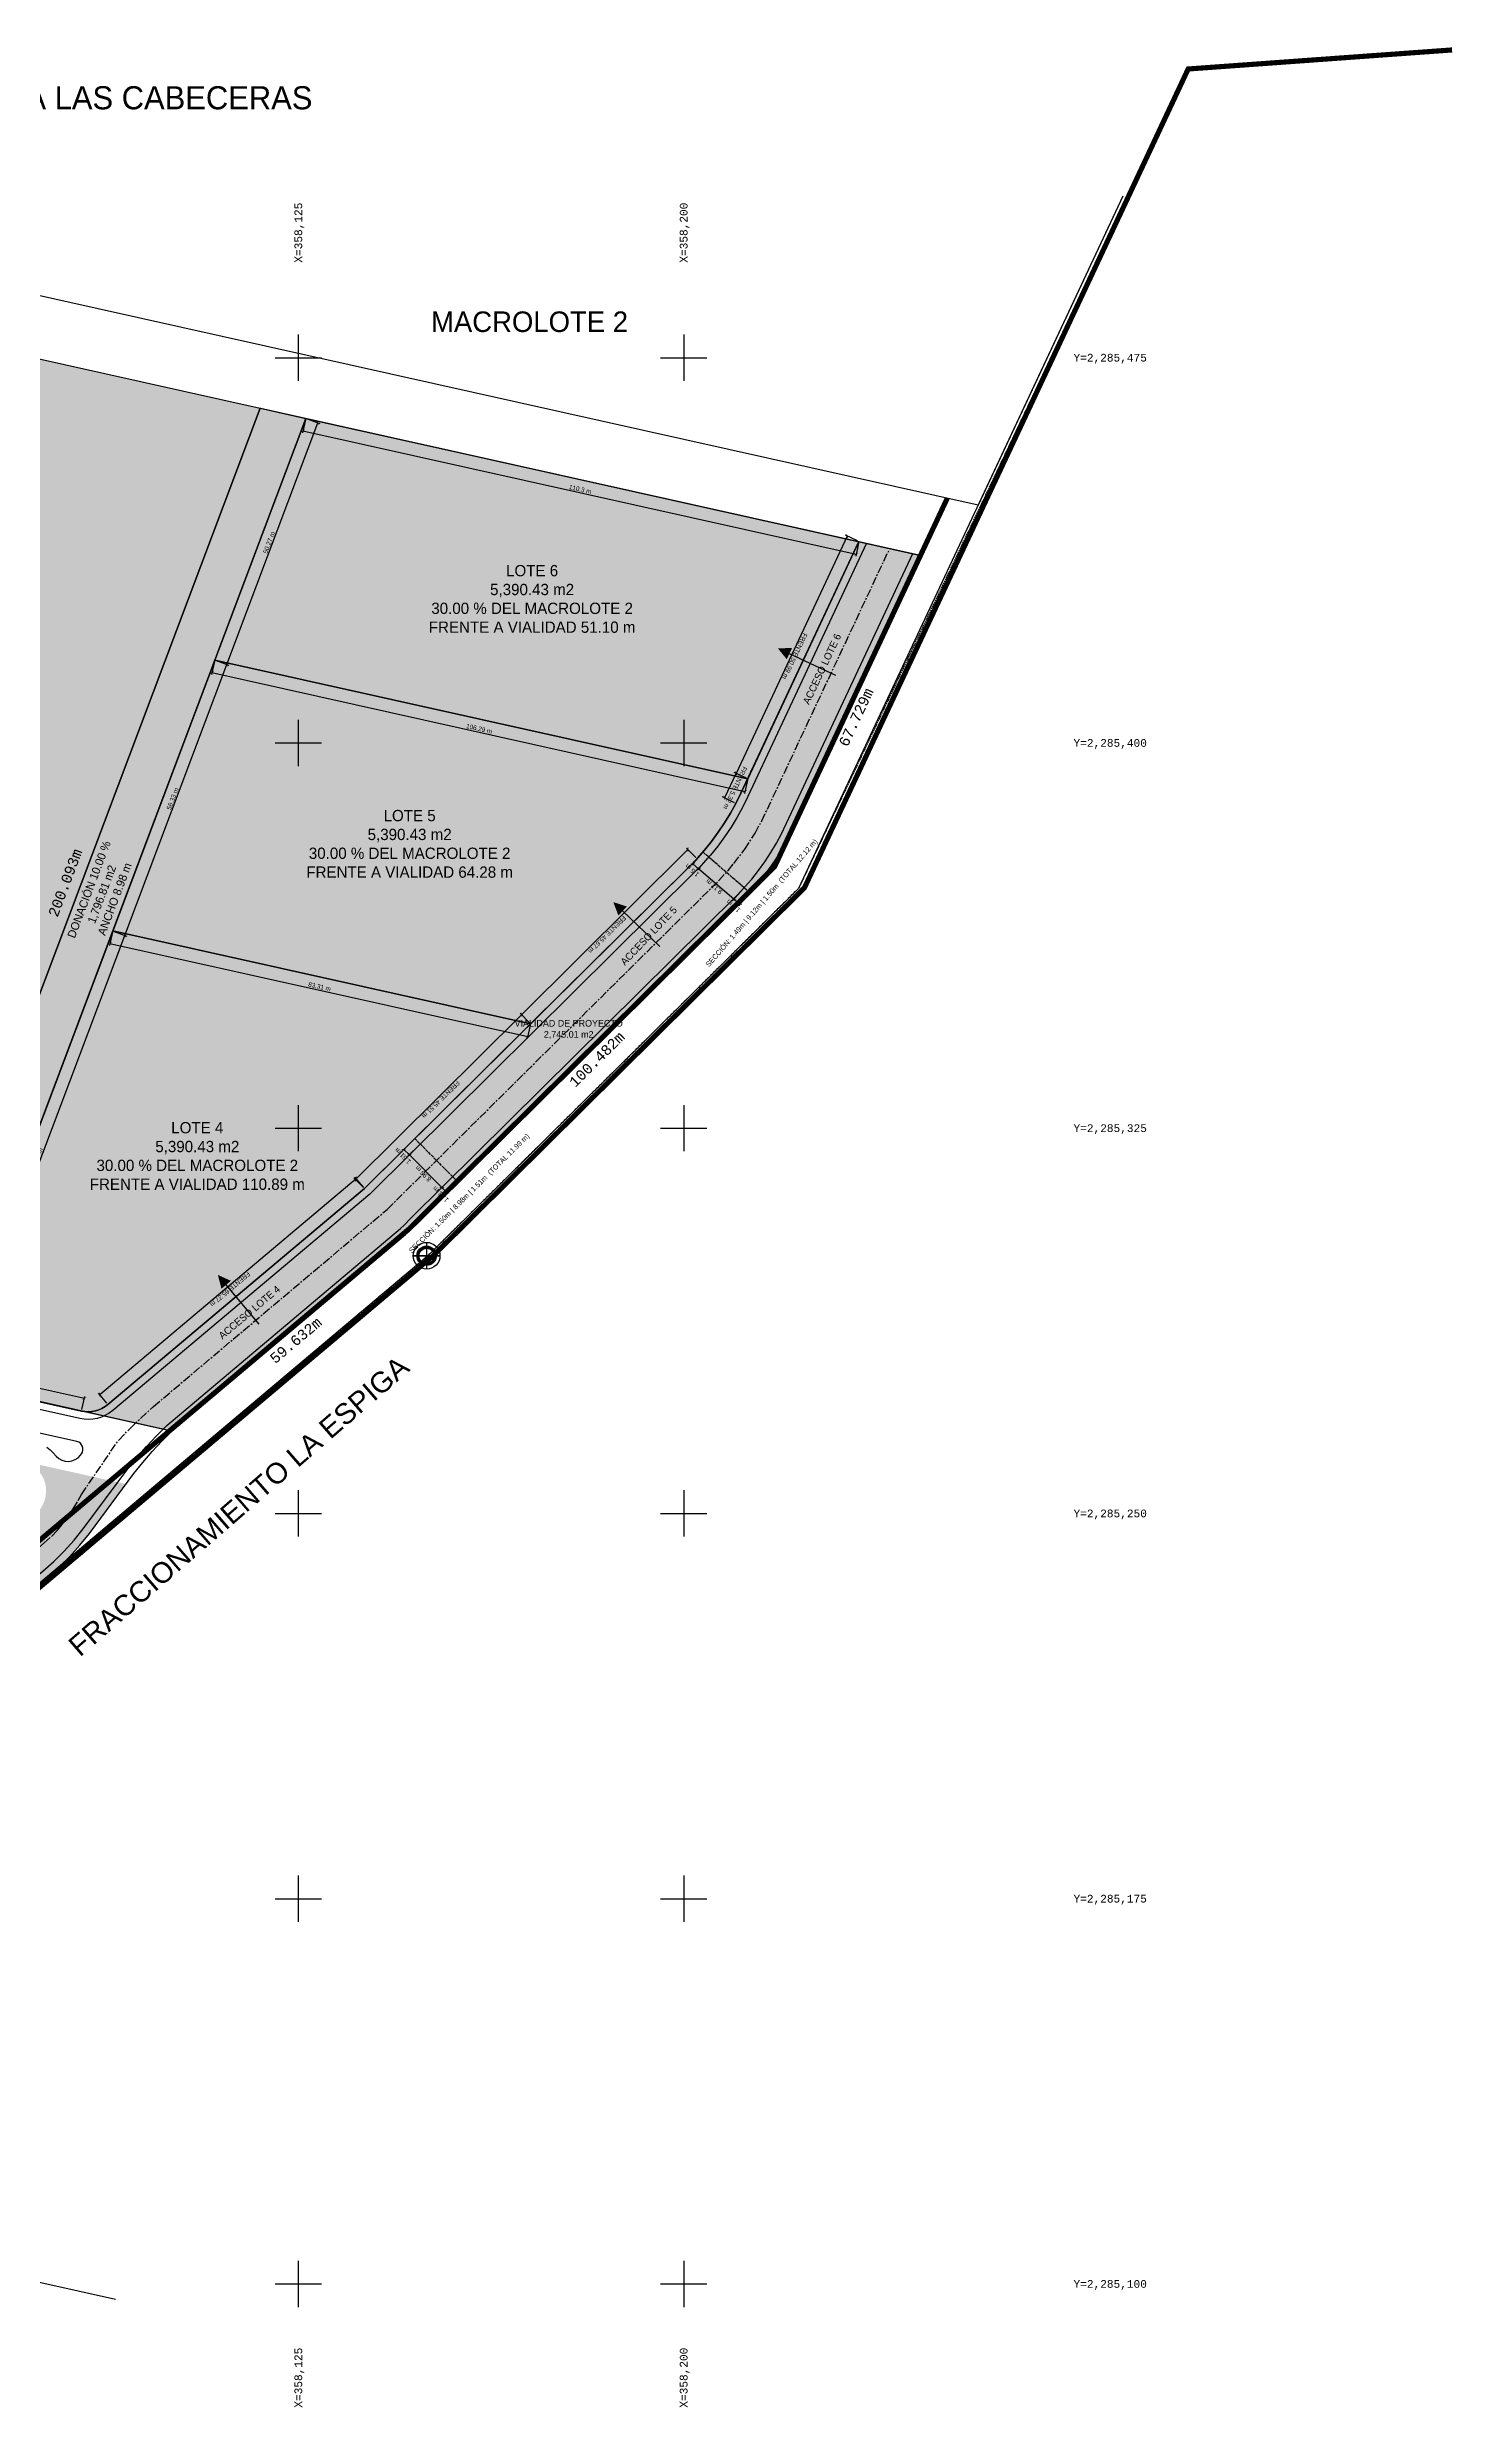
# Model space of a CAD drawing. Header units: metres. Extents: x 357773 to 358350, y 2285074 to 2285535.
# Drawn here: x 358076.2 to 358350, y 2285074.2 to 2285535.4 of the extents above; entities that cross this region are included whole.
import ezdxf
from ezdxf.enums import TextEntityAlignment as Align

# ---------------------------------------------------------------- set-up
doc = ezdxf.new("R2010")
doc.units = ezdxf.units.M
doc.header["$LTSCALE"] = 0.5
for name, pattern in [('CENTER', [5.08, 3.175, -0.635, 0.635, -0.635]), ('CENTRO1', [0.44, 0.2, -0.08, 0.08, -0.08]), ('DASHED', [1.524, 1.27, -0.254]), ('DASHED2', [0.762, 0.635, -0.127])]:
    doc.linetypes.add(name, pattern=pattern)
for name, color, linetype in [('_Ejido Menchaca', 4, 'Continuous'), ('_Traza', 7, 'Continuous'), ('_Traza Urbana', 5, 'Continuous'), ('COTAS', 6, 'Continuous'), ('CVL_RET_TX', 2, 'Continuous'), ('CVL_RETUTM', 8, 'Continuous'), ('DONACION', 3, 'Continuous'), ('Formato Catastro', 7, 'Continuous'), ('LOTES', 2, 'Continuous'), ('MOJONERA', 1, 'Continuous'), ('Polígono', 7, 'Continuous'), ('TEXTOS', 7, 'Continuous'), ('VIAL_ASFALTO', 8, 'Continuous'), ('ZONA PARCELADA', 7, 'Continuous')]:
    doc.layers.add(name, color=color, linetype=linetype)
doc.layers.add('Distancias', color=7, linetype='Continuous', plot=False)
doc.styles.add('ARIAL', font='arial.ttf')
doc.styles.add('MONOTXT4', font='monotxt4.shx')
doc.styles.add('OpenSansCondensed-Light', font='OpenSansCondensed-Light.ttf')
doc.dimstyles.new('COTAS_M', dxfattribs={"dimtxt": 0.9, "dimasz": 0.6, "dimexe": 0.4, "dimexo": 0.3, "dimgap": 0.2, "dimtad": 1, "dimzin": 12, "dimdsep": 46, "dimtxsty": 'OpenSansCondensed-Light', "dimblk": 'ARCHTICK', "dimcen": 2.5, "dimclrd": 256, "dimclre": 256, "dimclrt": 256, "dimazin": 3, "dimtfac": 0.5, "dimtmove": 2, "dimatfit": 3})

# ---------------------------------------------------------------- blocks, each defined once
blk = doc.blocks.new('5')
at = {"layer": 'MOJONERA', "ltscale": 0.05}
h = blk.add_hatch(color=256, dxfattribs=at)
edge = h.paths.add_edge_path()
edge.add_ellipse((137.546, 95.6), major_axis=(0.132, 0.132), ratio=1, start_angle=0, end_angle=360)
edge = h.paths.add_edge_path(flags=16)
edge.add_ellipse((137.546, 95.6), major_axis=(0.102, 0.102), ratio=1, start_angle=0, end_angle=360)
at = {"layer": 'MOJONERA', "const_width": 0.0289}
for points in [[(137.546, 95.343), (137.546, 95.857)], [(137.289, 95.6), (137.804, 95.6)]]:
    blk.add_lwpolyline(points, dxfattribs=at)
at = {"layer": 'MOJONERA', "ltscale": 0.05}
for major_axis, start_param, end_param in [((0.182, 0.182), 5.401458427801168, 11.68464373498075), ((0.132, 0.132), 5.401458427801197, 11.68464373498078), ((0.102, 0.102), 5.401458427801134, 11.68464373498072)]:
    blk.add_ellipse((137.546, 95.6), major_axis=major_axis, ratio=1, start_param=start_param, end_param=end_param, dxfattribs=at)
blk = doc.blocks.new('_ARCHTICK')
at = {"color": 0, "linetype": 'BYBLOCK', "const_width": 0.15}
blk.add_lwpolyline([(-0.5, -0.5), (0.5, 0.5)], dxfattribs=at)
blk = doc.blocks.new('*D12')
for p, q in [((358136.26, 2285315.17), (358086.34, 2285273.12)), ((358137.68, 2285313.49), (358136, 2285315.48)), ((358087.76, 2285271.44), (358086.08, 2285273.43))]:
    blk.add_line(p, q)
at = {"layer": 'Defpoints'}
for p in [(358136.26, 2285315.17), (358137.87, 2285313.26), (358087.95, 2285271.21)]:
    blk.add_point(p, dxfattribs=at)
at = {"layer": 'COTAS', "xscale": 0.6, "yscale": 0.6}
for p, rotation in [((358136.26, 2285315.17), 40.1090357097693), ((358086.34, 2285273.12), -139.8909642902307)]:
    blk.add_blockref('_ARCHTICK', p, dxfattribs=dict(at, rotation=rotation))
at = {"layer": 'COTAS', "insert": (358111.72, 2285293.65), "char_height": 0.9, "attachment_point": 5, "rotation": 220.109, "style": 'OpenSansCondensed-Light'}
blk.add_mtext('FRENTE 65.27 m', dxfattribs=at)
blk = doc.blocks.new('*D13')
for p, q in [((358056, 2285276.22), (358056.56, 2285278.76)), ((358083.36, 2285272.38), (358056.48, 2285278.37)), ((358082.89, 2285270.23), (358083.45, 2285272.77))]:
    blk.add_line(p, q)
at = {"layer": 'Defpoints'}
for p in [(358055.93, 2285275.93), (358082.82, 2285269.94), (358083.36, 2285272.38)]:
    blk.add_point(p, dxfattribs=at)
at = {"layer": 'COTAS', "xscale": 0.6, "yscale": 0.6}
for p, rotation in [((358056.48, 2285278.37), 167.44403628633896), ((358083.36, 2285272.38), 347.4440362863389)]:
    blk.add_blockref('_ARCHTICK', p, dxfattribs=dict(at, rotation=rotation))
at = {"layer": 'COTAS', "insert": (358069.78, 2285274.74), "char_height": 0.9, "attachment_point": 5, "rotation": 167.444, "style": 'OpenSansCondensed-Light'}
blk.add_mtext('27.55 m', dxfattribs=at)
blk = doc.blocks.new('*D14')
for p, q in [((358058.27, 2285275.05), (358091.22, 2285362.54)), ((358089.16, 2285363.32), (358091.6, 2285362.4)), ((358056.21, 2285275.82), (358058.65, 2285274.91))]:
    blk.add_line(p, q)
at = {"layer": 'Defpoints'}
for p in [(358088.88, 2285363.42), (358055.93, 2285275.93), (358058.27, 2285275.05)]:
    blk.add_point(p, dxfattribs=at)
at = {"layer": 'COTAS', "xscale": 0.6, "yscale": 0.6}
for p, rotation in [((358091.22, 2285362.54), 69.36419303695351), ((358058.27, 2285275.05), 249.3641930369535)]:
    blk.add_blockref('_ARCHTICK', p, dxfattribs=dict(at, rotation=rotation))
at = {"layer": 'COTAS', "insert": (358074.14, 2285319.02), "char_height": 0.9, "attachment_point": 5, "rotation": 69.3642, "style": 'OpenSansCondensed-Light'}
blk.add_mtext('93.49 m', dxfattribs=at)
blk = doc.blocks.new('*D15')
for p, q in [((358088.82, 2285363.13), (358088.25, 2285360.59)), ((358088.34, 2285360.98), (358169.65, 2285342.86)), ((358170.13, 2285345), (358169.56, 2285342.47))]:
    blk.add_line(p, q)
at = {"layer": 'Defpoints'}
for p in [(358088.34, 2285360.98), (358088.88, 2285363.42), (358170.19, 2285345.3)]:
    blk.add_point(p, dxfattribs=at)
at = {"layer": 'COTAS', "xscale": 0.6, "yscale": 0.6}
for p, rotation in [((358088.34, 2285360.98), 167.43422828463287), ((358169.65, 2285342.86), -12.565771715367145)]:
    blk.add_blockref('_ARCHTICK', p, dxfattribs=dict(at, rotation=rotation))
at = {"layer": 'COTAS', "insert": (358129.14, 2285352.55), "char_height": 0.9, "attachment_point": 5, "rotation": 347.4342, "style": 'OpenSansCondensed-Light'}
blk.add_mtext('83.31 m', dxfattribs=at)
blk = doc.blocks.new('*D16')
for p, q in [((358168.43, 2285347.07), (358136.11, 2285315.04)), ((358169.98, 2285345.51), (358168.15, 2285347.36)), ((358137.66, 2285313.47), (358135.83, 2285315.32))]:
    blk.add_line(p, q)
at = {"layer": 'Defpoints'}
for p in [(358168.43, 2285347.07), (358170.19, 2285345.3), (358137.87, 2285313.26)]:
    blk.add_point(p, dxfattribs=at)
at = {"layer": 'COTAS', "xscale": 0.6, "yscale": 0.6}
for p, rotation in [((358168.43, 2285347.07), 44.74503000068833), ((358136.11, 2285315.04), -135.25496999931167)]:
    blk.add_blockref('_ARCHTICK', p, dxfattribs=dict(at, rotation=rotation))
at = {"layer": 'COTAS', "insert": (358152.73, 2285330.59), "char_height": 0.9, "attachment_point": 5, "rotation": 224.745, "style": 'OpenSansCondensed-Light'}
blk.add_mtext('FRENTE 45.51 m', dxfattribs=at)
blk = doc.blocks.new('*D17')
for p, q in [((358200.84, 2285379.25), (358168.43, 2285347.07)), ((358202.39, 2285377.69), (358200.56, 2285379.54)), ((358169.98, 2285345.51), (358168.15, 2285347.36))]:
    blk.add_line(p, q)
at = {"layer": 'Defpoints'}
for p in [(358200.84, 2285379.25), (358202.6, 2285377.48), (358170.19, 2285345.3)]:
    blk.add_point(p, dxfattribs=at)
at = {"layer": 'COTAS', "xscale": 0.6, "yscale": 0.6}
for p, rotation in [((358200.84, 2285379.25), 44.80166059942525), ((358168.43, 2285347.07), -135.19833940057475)]:
    blk.add_blockref('_ARCHTICK', p, dxfattribs=dict(at, rotation=rotation))
at = {"layer": 'COTAS', "insert": (358185.09, 2285362.7), "char_height": 0.9, "attachment_point": 5, "rotation": 224.8017, "style": 'OpenSansCondensed-Light'}
blk.add_mtext('FRENTE 45.67 m', dxfattribs=at)
blk = doc.blocks.new('*D18')
for p, q in [((358109.01, 2285416.03), (358111.45, 2285415.12)), ((358091.22, 2285362.54), (358111.07, 2285415.26)), ((358089.16, 2285363.32), (358091.6, 2285362.4))]:
    blk.add_line(p, q)
at = {"layer": 'Defpoints'}
for p in [(358108.73, 2285416.14), (358088.88, 2285363.42), (358091.22, 2285362.54)]:
    blk.add_point(p, dxfattribs=at)
at = {"layer": 'COTAS', "xscale": 0.6, "yscale": 0.6}
for p, rotation in [((358111.07, 2285415.26), 69.36419303705479), ((358091.22, 2285362.54), 249.3641930370548)]:
    blk.add_blockref('_ARCHTICK', p, dxfattribs=dict(at, rotation=rotation))
at = {"layer": 'COTAS', "insert": (358100.54, 2285389.13), "char_height": 0.9, "attachment_point": 5, "rotation": 69.3642, "style": 'OpenSansCondensed-Light'}
blk.add_mtext('56.33 m', dxfattribs=at)
blk = doc.blocks.new('*D19')
for p, q in [((358108.67, 2285415.85), (358108.1, 2285413.31)), ((358108.19, 2285413.7), (358211.93, 2285390.57)), ((358212.41, 2285392.72), (358211.84, 2285390.18))]:
    blk.add_line(p, q)
at = {"layer": 'Defpoints'}
for p in [(358108.73, 2285416.14), (358108.19, 2285413.7), (358212.47, 2285393.01)]:
    blk.add_point(p, dxfattribs=at)
at = {"layer": 'COTAS', "xscale": 0.6, "yscale": 0.6}
for p, rotation in [((358108.19, 2285413.7), 167.4342282845816), ((358211.93, 2285390.57), -12.565771715418412)]:
    blk.add_blockref('_ARCHTICK', p, dxfattribs=dict(at, rotation=rotation))
at = {"layer": 'COTAS', "insert": (358160.2, 2285402.77), "char_height": 0.9, "attachment_point": 5, "rotation": 347.4342, "style": 'OpenSansCondensed-Light'}
blk.add_mtext('106.29 m', dxfattribs=at)
blk = doc.blocks.new('*D20')
for p, q in [((358210.22, 2285394.1), (358207.92, 2285389.3)), ((358212.2, 2285393.14), (358209.86, 2285394.27)), ((358209.9, 2285388.35), (358207.56, 2285389.48))]:
    blk.add_line(p, q)
at = {"layer": 'Defpoints'}
for p in [(358210.22, 2285394.1), (358212.47, 2285393.01), (358210.17, 2285388.22)]:
    blk.add_point(p, dxfattribs=at)
at = {"layer": 'COTAS', "xscale": 0.6, "yscale": 0.6}
for p, rotation in [((358210.22, 2285394.1), 64.3384227201482), ((358207.92, 2285389.3), -115.6615772798518)]:
    blk.add_blockref('_ARCHTICK', p, dxfattribs=dict(at, rotation=rotation))
at = {"layer": 'COTAS', "insert": (358210.01, 2285391.25), "char_height": 0.9, "attachment_point": 5, "rotation": 244.3384, "style": 'OpenSansCondensed-Light'}
blk.add_mtext('FRENTE 5.32 m', dxfattribs=at)
blk = doc.blocks.new('*D21')
for p, q in [((358126.39, 2285462.89), (358125.82, 2285460.36)), ((358125.91, 2285460.75), (358233.57, 2285436.75)), ((358234.04, 2285438.9), (358233.48, 2285436.36))]:
    blk.add_line(p, q)
at = {"layer": 'Defpoints'}
for p in [(358126.45, 2285463.19), (358125.91, 2285460.75), (358234.11, 2285439.19)]:
    blk.add_point(p, dxfattribs=at)
at = {"layer": 'COTAS', "xscale": 0.6, "yscale": 0.6}
for p, rotation in [((358125.91, 2285460.75), 167.43422828441047), ((358233.57, 2285436.75), -12.565771715589523)]:
    blk.add_blockref('_ARCHTICK', p, dxfattribs=dict(at, rotation=rotation))
at = {"layer": 'COTAS', "insert": (358179.88, 2285449.38), "char_height": 0.9, "attachment_point": 5, "rotation": 347.4342, "style": 'OpenSansCondensed-Light'}
blk.add_mtext('110.3 m', dxfattribs=at)
blk = doc.blocks.new('*D22')
for p, q in [((358231.85, 2285440.25), (358210.21, 2285394.08)), ((358233.84, 2285439.32), (358231.48, 2285440.42)), ((358212.2, 2285393.14), (358209.85, 2285394.25))]:
    blk.add_line(p, q)
at = {"layer": 'Defpoints'}
for p in [(358231.85, 2285440.25), (358234.11, 2285439.19), (358212.47, 2285393.01)]:
    blk.add_point(p, dxfattribs=at)
at = {"layer": 'COTAS', "xscale": 0.6, "yscale": 0.6}
for p, rotation in [((358231.85, 2285440.25), 64.89355395412163), ((358210.21, 2285394.08), -115.10644604587837)]:
    blk.add_blockref('_ARCHTICK', p, dxfattribs=dict(at, rotation=rotation))
at = {"layer": 'COTAS', "insert": (358221.62, 2285416.89), "char_height": 0.9, "attachment_point": 5, "rotation": 244.8936, "style": 'OpenSansCondensed-Light'}
blk.add_mtext('FRENTE 50.99 m', dxfattribs=at)
blk = doc.blocks.new('*D23')
for p, q in [((358111.07, 2285415.26), (358128.79, 2285462.31)), ((358126.73, 2285463.08), (358129.17, 2285462.16)), ((358109.01, 2285416.03), (358111.45, 2285415.12))]:
    blk.add_line(p, q)
at = {"layer": 'Defpoints'}
for p in [(358126.45, 2285463.19), (358108.73, 2285416.14), (358111.07, 2285415.26)]:
    blk.add_point(p, dxfattribs=at)
at = {"layer": 'COTAS', "xscale": 0.6, "yscale": 0.6}
for p, rotation in [((358128.79, 2285462.31), 69.36419303703182), ((358111.07, 2285415.26), 249.36419303703184)]:
    blk.add_blockref('_ARCHTICK', p, dxfattribs=dict(at, rotation=rotation))
at = {"layer": 'COTAS', "insert": (358119.32, 2285439.01), "char_height": 0.9, "attachment_point": 5, "rotation": 69.3642, "style": 'OpenSansCondensed-Light'}
blk.add_mtext('50.27 m', dxfattribs=at)
blk = doc.blocks.new('*D30')
for p, q in [((358154.84, 2285315.32), (358152.64, 2285313.14)), ((358155.9, 2285314.26), (358153.7, 2285312.07)), ((358153.99, 2285312.36), (358152.93, 2285313.42))]:
    blk.add_line(p, q)
at = {"layer": 'Defpoints'}
for p in [(358155.06, 2285315.54), (358156.12, 2285314.47), (358153.99, 2285312.36)]:
    blk.add_point(p, dxfattribs=at)
at = {"layer": 'COTAS', "xscale": 0.6, "yscale": 0.6}
for p, rotation in [((358152.93, 2285313.42), 134.7450299981669), ((358153.99, 2285312.36), 314.7450299981669)]:
    blk.add_blockref('_ARCHTICK', p, dxfattribs=dict(at, rotation=rotation))
at = {"layer": 'COTAS', "insert": (358152.71, 2285312.15), "char_height": 0.9, "attachment_point": 5, "rotation": 134.745, "style": 'OpenSansCondensed-Light'}
blk.add_mtext('1.51 m', dxfattribs=at)
blk = doc.blocks.new('*D31')
for p, q in [((358148.53, 2285321.7), (358146.32, 2285319.52)), ((358152.93, 2285313.42), (358146.61, 2285319.8)), ((358154.84, 2285315.32), (358152.64, 2285313.14))]:
    blk.add_line(p, q)
at = {"layer": 'Defpoints'}
for p in [(358148.74, 2285321.91), (358155.06, 2285315.54), (358152.93, 2285313.42)]:
    blk.add_point(p, dxfattribs=at)
at = {"layer": 'COTAS', "xscale": 0.6, "yscale": 0.6}
for p, rotation in [((358146.61, 2285319.8), 134.74503000113876), ((358152.93, 2285313.42), 314.74503000113873)]:
    blk.add_blockref('_ARCHTICK', p, dxfattribs=dict(at, rotation=rotation))
at = {"layer": 'COTAS', "insert": (358149.31, 2285316.15), "char_height": 0.9, "attachment_point": 5, "rotation": 134.745, "style": 'OpenSansCondensed-Light'}
blk.add_mtext('8.98 m', dxfattribs=at)
blk = doc.blocks.new('*D32')
for p, q in [((358147.47, 2285322.77), (358145.26, 2285320.59)), ((358146.61, 2285319.8), (358145.55, 2285320.87)), ((358148.53, 2285321.7), (358146.32, 2285319.52))]:
    blk.add_line(p, q)
at = {"layer": 'Defpoints'}
for p in [(358146.61, 2285319.8), (358147.68, 2285322.98), (358148.74, 2285321.91)]:
    blk.add_point(p, dxfattribs=at)
at = {"layer": 'COTAS', "xscale": 0.6, "yscale": 0.6}
for p, rotation in [((358145.55, 2285320.87), 134.74502999422245), ((358146.61, 2285319.8), 314.7450299942225)]:
    blk.add_blockref('_ARCHTICK', p, dxfattribs=dict(at, rotation=rotation))
at = {"layer": 'COTAS', "insert": (358145.33, 2285319.6), "char_height": 0.9, "attachment_point": 5, "rotation": 134.745, "style": 'OpenSansCondensed-Light'}
blk.add_mtext('1.51 m', dxfattribs=at)
blk = doc.blocks.new('*D33')
for p, q in [((358211.56, 2285371.58), (358209.53, 2285369.24)), ((358210.93, 2285368.56), (358209.8, 2285369.54)), ((358212.69, 2285370.6), (358210.66, 2285368.26))]:
    blk.add_line(p, q)
at = {"layer": 'Defpoints'}
for p in [(358211.76, 2285371.81), (358212.89, 2285370.83), (358210.93, 2285368.56)]:
    blk.add_point(p, dxfattribs=at)
at = {"layer": 'COTAS', "xscale": 0.6, "yscale": 0.6}
for p, rotation in [((358209.8, 2285369.54), 139.1097886686263), ((358210.93, 2285368.56), 319.10978866862627)]:
    blk.add_blockref('_ARCHTICK', p, dxfattribs=dict(at, rotation=rotation))
at = {"layer": 'COTAS', "insert": (358209.67, 2285368.25), "char_height": 0.9, "attachment_point": 5, "rotation": 139.1098, "style": 'OpenSansCondensed-Light'}
blk.add_mtext('1.5 m', dxfattribs=at)
blk = doc.blocks.new('*D34')
for p, q in [((358204.67, 2285377.55), (358202.64, 2285375.21)), ((358209.8, 2285369.54), (358202.9, 2285375.51)), ((358211.56, 2285371.58), (358209.53, 2285369.24))]:
    blk.add_line(p, q)
at = {"layer": 'Defpoints'}
for p in [(358204.86, 2285377.78), (358209.8, 2285369.54), (358211.76, 2285371.81)]:
    blk.add_point(p, dxfattribs=at)
at = {"layer": 'COTAS', "xscale": 0.6, "yscale": 0.6}
for p, rotation in [((358202.9, 2285375.51), 139.10978867285613), ((358209.8, 2285369.54), 319.1097886728561)]:
    blk.add_blockref('_ARCHTICK', p, dxfattribs=dict(at, rotation=rotation))
at = {"layer": 'COTAS', "insert": (358205.92, 2285372.03), "char_height": 0.9, "attachment_point": 5, "rotation": 139.1098, "style": 'OpenSansCondensed-Light'}
blk.add_mtext('9.12 m', dxfattribs=at)
blk = doc.blocks.new('*D35')
for p, q in [((358203.53, 2285378.53), (358201.51, 2285376.19)), ((358202.9, 2285375.51), (358201.77, 2285376.49)), ((358204.67, 2285377.55), (358202.64, 2285375.21))]:
    blk.add_line(p, q)
at = {"layer": 'Defpoints'}
for p in [(358203.73, 2285378.76), (358202.9, 2285375.51), (358204.86, 2285377.78)]:
    blk.add_point(p, dxfattribs=at)
at = {"layer": 'COTAS', "xscale": 0.6, "yscale": 0.6}
for p, rotation in [((358201.77, 2285376.49), 139.10978867755304), ((358202.9, 2285375.51), 319.10978867755307)]:
    blk.add_blockref('_ARCHTICK', p, dxfattribs=dict(at, rotation=rotation))
at = {"layer": 'COTAS', "insert": (358201.65, 2285375.21), "char_height": 0.9, "attachment_point": 5, "rotation": 139.1098, "style": 'OpenSansCondensed-Light'}
blk.add_mtext('1.5 m', dxfattribs=at)

msp = doc.modelspace()

# ---------------------------------------------------------------- hatches: boundary and pattern name
h = msp.add_hatch(color=61)
h.dxf.hatch_style = 1
h.paths.add_polyline_path([(358019.021, 2285487.145), (357947.331, 2285300.145), (358047.082, 2285277.904), (358117.599, 2285465.16)])
h.paths.add_polyline_path([(357842.527, 2285310.852), (357772.598, 2285123.07), (357870.17, 2285100.389), (357941.727, 2285289.095)])
at = {"layer": 'DONACION', "transparency": 33554546}
msp.add_hatch(color=3, dxfattribs=at).paths.add_polyline_path([(358047.08, 2285277.9), (358117.6, 2285465.16), (358126.452, 2285463.187), (358055.933, 2285275.928)])
at = {"layer": 'LOTES', "transparency": 33554534}
for points in [[(358126.452, 2285463.187), (358234.11, 2285439.19), (358212.474, 2285393.015), (358108.734, 2285416.138)], [(358209.11, 2285386.3), (358207.97, 2285384.42), (358206.74, 2285382.6), (358205.44, 2285380.83), (358204.06, 2285379.13), (358202.6, 2285377.48), (358201.07, 2285375.9), (358170.194, 2285345.297), (358088.882, 2285363.422), (358108.734, 2285416.138), (358212.474, 2285393.015), (358211.15, 2285390.19), (358210.17, 2285388.22)], [(358137.87, 2285313.26), (358087.95, 2285271.21), (358087.39, 2285270.79), (358086.79, 2285270.45), (358086.16, 2285270.17), (358085.51, 2285269.97), (358084.84, 2285269.85), (358084.15, 2285269.8), (358083.46, 2285269.83), (358082.82, 2285269.94), (358055.933, 2285275.928), (358088.882, 2285363.422), (358170.194, 2285345.297)]]:
    msp.add_hatch(color=2, dxfattribs=at).paths.add_polyline_path(points)
at = {"layer": 'TEXTOS'}
for points in [[(358218.311, 2285418.436), (358220.066, 2285416.289), (358221.084, 2285418.462)], [(358186.307, 2285369.008), (358187.292, 2285366.416), (358188.945, 2285368.155)], [(358109.348, 2285296.426), (358110.04, 2285293.74), (358111.876, 2285295.287)]]:
    msp.add_hatch(color=1, dxfattribs=at).paths.add_polyline_path(points)
at = {"layer": 'VIAL_ASFALTO', "transparency": 33554508}
for points in [[(358082.82, 2285269.94), (358083.46, 2285269.83), (358084.15, 2285269.8), (358084.84, 2285269.85), (358085.51, 2285269.97), (358086.16, 2285270.17), (358086.79, 2285270.45), (358087.39, 2285270.79), (358087.95, 2285271.21), (358137.87, 2285313.26), (358201.07, 2285375.9), (358202.6, 2285377.48), (358204.06, 2285379.13), (358205.44, 2285380.83), (358206.74, 2285382.6), (358207.97, 2285384.42), (358209.11, 2285386.3), (358210.17, 2285388.22), (358211.15, 2285390.19), (358234.11, 2285439.19), (358246.11, 2285436.51), (358217.37, 2285375.19), (358146, 2285304.45), (358100.41, 2285266.01)], [(357912.1, 2285117.35), (357912.81, 2285117.23), (357913.49, 2285117.2), (357914.18, 2285117.25), (357914.84, 2285117.37), (357915.5, 2285117.57), (357916.12, 2285117.84), (357916.72, 2285118.19), (357917.27, 2285118.6), (358073.76, 2285249.77), (358074.37, 2285250.36), (358074.89, 2285251.02), (358075.3, 2285251.74), (358075.61, 2285252.5), (358075.81, 2285253.3), (358075.9, 2285254.12), (358075.88, 2285254.96), (358075.74, 2285255.79), (358075.48, 2285256.6), (358075.12, 2285257.35), (358074.66, 2285258.04), (358074.11, 2285258.66), (358073.48, 2285259.19), (358072.79, 2285259.64), (358072.03, 2285259.99), (358071.21, 2285260.23), (358009.47, 2285273.99), (358091.49, 2285255.71), (358084.35, 2285246.08), (358082.49, 2285243.81), (358080.52, 2285241.64), (358078.43, 2285239.58), (358076.24, 2285237.63), (358002.97, 2285176.02), (357929.38, 2285113.52)]]:
    msp.add_hatch(color=8, dxfattribs=at).paths.add_polyline_path(points)

# ---------------------------------------------------------------- linework, layer by layer
at = {"layer": '_Ejido Menchaca', "linetype": 'DASHED2'}
msp.add_lwpolyline([(358284.35, 2285502.089), (358222.355, 2285371.673), (358150.058, 2285300.017), (357883.202, 2285074.491)], dxfattribs=at)
at = {"layer": '_Traza'}
for q in [(358047.082, 2285277.904), (358241.111, 2285437.629)]:
    msp.add_line((358117.599, 2285465.16), q, dxfattribs=at)
at = {"layer": '_Traza Urbana', "const_width": 1}
msp.add_lwpolyline([(358349.543, 2285534.91), (358298.189, 2285531.203), (358223.503, 2285371.798), (358151.241, 2285300.177), (357929.733, 2285113.441)], dxfattribs=at)
at = {"layer": '_Traza Urbana', "color": 3, "linetype": 'CENTRO1', "const_width": 1}
msp.add_lwpolyline([(358251.312, 2285447.65), (358217.692, 2285375.894), (358146.514, 2285305.347), (357897.468, 2285095.396)], dxfattribs=at)
at = {"layer": 'CVL_RETUTM', "color": 8, "linetype": 'Continuous'}
for p, q in [((358125, 2285479.5), (358125, 2285470.5)), ((358200, 2285479.5), (358200, 2285470.5)), ((358120.5, 2285475), (358129.5, 2285475)), ((358195.5, 2285475), (358204.5, 2285475)), ((358125, 2285404.5), (358125, 2285395.5)), ((358200, 2285404.5), (358200, 2285395.5)), ((358120.5, 2285400), (358129.5, 2285400)), ((358195.5, 2285400), (358204.5, 2285400)), ((358125, 2285329.5), (358125, 2285320.5)), ((358200, 2285329.5), (358200, 2285320.5)), ((358120.5, 2285325), (358129.5, 2285325)), ((358195.5, 2285325), (358204.5, 2285325)), ((358125, 2285254.5), (358125, 2285245.5)), ((358200, 2285254.5), (358200, 2285245.5)), ((358120.5, 2285250), (358129.5, 2285250)), ((358195.5, 2285250), (358204.5, 2285250)), ((358125, 2285179.5), (358125, 2285170.5)), ((358200, 2285179.5), (358200, 2285170.5)), ((358120.5, 2285175), (358129.5, 2285175)), ((358195.5, 2285175), (358204.5, 2285175)), ((358125, 2285104.5), (358125, 2285095.5)), ((358200, 2285104.5), (358200, 2285095.5)), ((358120.5, 2285100), (358129.5, 2285100)), ((358195.5, 2285100), (358204.5, 2285100))]:
    msp.add_line(p, q, dxfattribs=at)
at = {"layer": 'DONACION'}
msp.add_lwpolyline([(358047.08, 2285277.9), (358117.6, 2285465.16), (358126.452, 2285463.187), (358055.933, 2285275.928)], close=True, dxfattribs=at)
at = {"layer": 'LOTES'}
for points in [[(358126.452, 2285463.187), (358234.11, 2285439.19), (358212.474, 2285393.015), (358108.734, 2285416.138)], [(358209.11, 2285386.3), (358207.97, 2285384.42), (358206.74, 2285382.6), (358205.44, 2285380.83), (358204.06, 2285379.13), (358202.6, 2285377.48), (358201.07, 2285375.9), (358170.194, 2285345.297), (358088.882, 2285363.422), (358108.734, 2285416.138), (358212.474, 2285393.015), (358211.15, 2285390.19), (358210.17, 2285388.22)], [(358137.87, 2285313.26), (358087.95, 2285271.21), (358087.39, 2285270.79), (358086.79, 2285270.45), (358086.16, 2285270.17), (358085.51, 2285269.97), (358084.84, 2285269.85), (358084.15, 2285269.8), (358083.46, 2285269.83), (358082.82, 2285269.94), (358055.933, 2285275.928), (358088.882, 2285363.422), (358170.194, 2285345.297)]]:
    msp.add_lwpolyline(points, close=True, dxfattribs=at)
at = {"layer": 'Polígono'}
for p, q in [((358047.082, 2285277.904, 2000), (358117.599, 2285465.16, 2000)), ((358117.599, 2285465.16, 2000), (358246.11, 2285436.515, 2000)), ((358246.11, 2285436.515, 2000), (358217.371, 2285375.185, 2000)), ((358217.371, 2285375.185, 2000), (358146.004, 2285304.451, 2000)), ((358146.004, 2285304.451, 2000), (358100.413, 2285266.013, 2000)), ((358100.413, 2285266.013, 2000), (358047.082, 2285277.904, 2000))]:
    msp.add_line(p, q, dxfattribs=at)
at = {"layer": 'Polígono', "const_width": 0.2, "elevation": 2000}
msp.add_lwpolyline([(358117.599, 2285465.16), (358246.11, 2285436.515), (358217.371, 2285375.185), (358146.004, 2285304.451), (358100.413, 2285266.013), (358047.082, 2285277.904)], close=True, dxfattribs=at)
msp.add_lwpolyline([(358246.11, 2285436.515), (358217.371, 2285375.185), (358146.004, 2285304.451), (358100.413, 2285266.013), (358047.082, 2285277.904), (358117.599, 2285465.16), (358244.61, 2285436.849)], dxfattribs=at)
at = {"layer": 'TEXTOS', "color": 1}
for p, q in [((358229.63, 2285413.132), (358220.575, 2285417.375)), ((358195.366, 2285360.395), (358188.119, 2285367.285)), ((358117.4, 2285286.865), (358110.958, 2285294.513))]:
    msp.add_line(p, q, dxfattribs=at)
at = {"layer": 'VIAL_ASFALTO', "linetype": 'DASHED'}
for p, q in [((358212.891, 2285370.827), (358203.731, 2285378.759)), ((358156.117, 2285314.467), (358147.678, 2285322.981))]:
    msp.add_line(p, q, dxfattribs=at)
at = {"layer": 'VIAL_ASFALTO'}
for points in [[(358235.61, 2285438.86), (358212.51, 2285389.56), (358211.5, 2285387.53), (358210.41, 2285385.54), (358209.23, 2285383.61), (358207.97, 2285381.74), (358206.63, 2285379.92), (358205.2, 2285378.16), (358203.7, 2285376.46), (358202.13, 2285374.83), (358138.89, 2285312.15), (358088.91, 2285270.06), (358088.21, 2285269.54), (358087.47, 2285269.11), (358086.68, 2285268.77), (358085.87, 2285268.51), (358085.03, 2285268.36), (358084.17, 2285268.3), (358083.31, 2285268.34), (358082.45, 2285268.48), (357945.2, 2285299.08), (357945.69, 2285300.51)], [(357945.69, 2285300.51), (358082.78, 2285269.94), (358083.46, 2285269.83), (358084.15, 2285269.8), (358084.84, 2285269.85), (358085.51, 2285269.97), (358086.16, 2285270.17), (358086.79, 2285270.45), (358087.39, 2285270.79), (358087.95, 2285271.21), (358137.87, 2285313.26), (358201.07, 2285375.9), (358202.6, 2285377.48), (358204.06, 2285379.13), (358205.44, 2285380.83), (358206.74, 2285382.6), (358207.97, 2285384.42), (358209.11, 2285386.3), (358210.17, 2285388.22), (358211.15, 2285390.19), (358234.11, 2285439.19)], [(357928.41, 2285114.66), (358002, 2285177.16), (358075.27, 2285238.78), (358077.41, 2285240.67), (358079.43, 2285242.67), (358081.35, 2285244.78), (358083.15, 2285246.99), (358091.82, 2285258.68), (358093.6, 2285260.9), (358095.46, 2285263.05), (358097.39, 2285265.12), (358099.41, 2285267.13), (358144.86, 2285305.44), (358145.57, 2285306.09), (358146.92, 2285307.47), (358210.4, 2285370.39), (358211.87, 2285371.92), (358213.26, 2285373.51), (358214.57, 2285375.17), (358215.81, 2285376.88), (358216.97, 2285378.64), (358218.05, 2285380.46), (358219.04, 2285382.32), (358244.61, 2285436.85)], [(358002.97, 2285176.02), (358076.24, 2285237.63), (358078.43, 2285239.58), (358080.52, 2285241.64), (358082.49, 2285243.81), (358084.35, 2285246.08), (358093.02, 2285257.78), (358094.75, 2285259.94), (358096.56, 2285262.03), (358098.45, 2285264.06), (358100.41, 2285266.01), (358145.85, 2285304.31), (358146.6, 2285304.99), (358147.31, 2285305.7), (358148.01, 2285306.43), (358211.46, 2285369.33), (358212.97, 2285370.91), (358214.41, 2285372.55), (358215.76, 2285374.26), (358217.04, 2285376.02), (358218.24, 2285377.84), (358219.35, 2285379.71), (358220.38, 2285381.64), (358246.11, 2285436.51)], [(358082.8, 2285261.63), (358082.99, 2285261.95), (358083.08, 2285262.31), (358083.09, 2285262.68), (358083, 2285263.05), (358082.83, 2285263.38), (358082.58, 2285263.65), (358082.28, 2285263.86), (358081.92, 2285263.99), (357943.72, 2285294.8)], [(358076.03, 2285262.9), (358076.7, 2285262.38), (358077.32, 2285261.81), (358077.9, 2285261.18), (358078.39, 2285260.72), (358078.97, 2285260.39), (358079.61, 2285260.19), (358080.28, 2285260.13), (358080.95, 2285260.23), (358081.58, 2285260.47), (358082.13, 2285260.85), (358082.59, 2285261.34), (358082.8, 2285261.63)], [(357958.95, 2285126.07), (358017.29, 2285113.15), (358089.39, 2285097.02)]]:
    msp.add_lwpolyline(points, dxfattribs=at)
at = {"layer": 'VIAL_ASFALTO', "color": 1, "linetype": 'CENTER'}
msp.add_lwpolyline([(357925.63, 2285117.99), (357999, 2285179.9), (358072.53, 2285241.63), (358075.54, 2285244.25), (358077.02, 2285245.59), (358078.07, 2285246.69), (358079.3, 2285248.16), (358081.17, 2285250.89), (358082.16, 2285252.5), (358082.8, 2285253.71), (358090.04, 2285264.28), (358092.44, 2285266.76), (358096.82, 2285270.83), (358142.31, 2285309.2), (358206.82, 2285373.19), (358208.64, 2285375.16), (358209.79, 2285376.53), (358211.88, 2285379.29), (358213.89, 2285382.44), (358215.21, 2285384.83), (358240.04, 2285437.71)], dxfattribs=at)
at = {"layer": 'ZONA PARCELADA', "color": 141}
msp.add_polyline3d([(358285.495, 2285506.435, 0), (358222.355, 2285371.673, 2000), (358150.058, 2285300.017, 2000), (357882.154, 2285074.169, 2000)], dxfattribs=at)
at = {"layer": 'ZONA PARCELADA', "color": 0}
msp.add_polyline3d([(357932.476, 2285506.435, 2000), (358018.973, 2285487.155, 2000), (358117.599, 2285465.16, 2000), (358246.11, 2285436.515, 2000), (358217.371, 2285375.185, 2000), (358146.004, 2285304.451, 2000), (358146.004, 2285304.451, 2000)], dxfattribs=at)
at = {"layer": 'ZONA PARCELADA', "color": 51}
msp.add_polyline3d([(358285.495, 2285506.435, 2000), (358257.325, 2285446.31, 2000), (357987.664, 2285506.435, 2000)], dxfattribs=at)

# ---------------------------------------------------------------- block references
at = {"layer": 'MOJONERA', "xscale": 10.12206374730272, "yscale": 10.12206374730272, "zscale": 10.12206374730272}
msp.add_blockref('5', (356757.718, 2284332.486), dxfattribs=at)

# ---------------------------------------------------------------- texts
at = {"layer": 'CVL_RET_TX', "color": 0, "style": 'MONOTXT4'}
for s, p in [('X=358,125', (358125, 2285505.18)), ('X=358,200', (358200, 2285505.18)), ('X=358,125', (358125, 2285087.589)), ('X=358,200', (358200, 2285087.589))]:
    msp.add_text(s, height=1.5, rotation=90, dxfattribs=at).set_placement(p, align=Align.MIDDLE_RIGHT)
for s, p in [('Y=2,285,475', (358290.155, 2285475)), ('Y=2,285,400', (358290.155, 2285400)), ('Y=2,285,325', (358290.155, 2285325)), ('Y=2,285,250', (358290.155, 2285250)), ('Y=2,285,175', (358290.155, 2285175)), ('Y=2,285,100', (358290.155, 2285100))]:
    msp.add_text(s, height=1.5, dxfattribs=at).set_placement(p, align=Align.MIDDLE_RIGHT)
at = {"layer": 'Distancias', "style": 'MONOTXT4'}
for s, rotation, p in [('67.729m', 64.89235, (358233.552, 2285405.001)), ('200.093m', 69.36452, (358079.628, 2285372.766)), ('100.482m', 44.74465, (358183.096, 2285338.398)), ('59.632m', 40.13407, (358124.497, 2285283.703))]:
    msp.add_text(s, height=2, rotation=rotation, dxfattribs=at).set_placement(p, align=Align.MIDDLE)
at = {"layer": 'Formato Catastro', "ltscale": 3, "insert": (358113.417, 2285251.427), "char_height": 4, "width": 289.34328, "attachment_point": 5, "rotation": 40.98702, "style": 'ARIAL'}
msp.add_mtext('\\A1;FRACCIONAMIENTO LA ESPIGA', dxfattribs=at)
at = {"layer": 'TEXTOS'}
msp.add_text('PROPUESTA 1 - DONACIÓN AL FONDO, CORTES PARALELOS A LAS CABECERAS', height=4.5, dxfattribs=at).set_placement((357892, 2285522), align=Align.BOTTOM_LEFT)
at = {"layer": 'TEXTOS', "color": 4}
msp.add_text('MACROLOTE 2', height=4, dxfattribs=at).set_placement((358170, 2285482), align=Align.MIDDLE_CENTER)
at = {"layer": 'TEXTOS', "color": 1}
for s, rotation, p in [('ACCESO LOTE 6', 64.89355, (358226.914, 2285414.405)), ('ACCESO LOTE 5', 46.44385, (358193.191, 2285362.462)), ('ACCESO LOTE 4', 40.10656, (358115.468, 2285289.16))]:
    msp.add_text(s, height=1.4, rotation=rotation, dxfattribs=at).set_placement(p, align=Align.MIDDLE_CENTER)
at = {"layer": 'TEXTOS'}
for s, rotation, p in [('SECCIÓN: 1.49m | 9.12m | 1.50m  (TOTAL 12.12 m)', 49.10979, (358215.159, 2285368.863)), ('SECCIÓN: 1.50m | 8.98m | 1.51m  (TOTAL 11.99 m)', 44.74503, (358158.229, 2285312.336))]:
    msp.add_text(s, height=1, rotation=rotation, dxfattribs=at).set_placement(p, align=Align.MIDDLE_CENTER)
at = {"layer": 'TEXTOS', "attachment_point": 5}
for s, insert, char_height in [('LOTE 6\\P5,390.43 m2\\P30.00 % DEL MACROLOTE 2\\PFRENTE A VIALIDAD 51.10 m', (358170.503, 2285428.026), 2.2), ('LOTE 5\\P5,390.43 m2\\P30.00 % DEL MACROLOTE 2\\PFRENTE A VIALIDAD 64.28 m', (358146.667, 2285380.34), 2.2), ('VIALIDAD DE PROYECTO\\P2,745.01 m2', (358177.621, 2285344.225), 1.3), ('LOTE 4\\P5,390.43 m2\\P30.00 % DEL MACROLOTE 2\\PFRENTE A VIALIDAD 110.89 m', (358105.34, 2285319.58), 2.2)]:
    msp.add_mtext(s, dxfattribs=dict(at, insert=insert, char_height=char_height))
at = {"layer": 'TEXTOS', "insert": (358086.766, 2285370.543), "char_height": 1.6, "attachment_point": 5, "rotation": 69.36419}
msp.add_mtext('DONACIÓN 10.00 %\\P1,796.81 m2\\PANCHO 8.98 m', dxfattribs=at)

# ---------------------------------------------------------------- dimensions: what is measured, and where the dimension line sits
at = {"layer": 'COTAS'}
for base, p1, p2, angle, picture, middle in [((358111.074, 2285415.257), (358108.734, 2285416.138), (358126.452, 2285463.187), 69.36419, '*D23', (358119.324, 2285439.01)), ((358125.908, 2285460.747), (358126.452, 2285463.187), (358234.11, 2285439.19), 347.43423, '*D21', (358179.879, 2285449.383)), ((358091.221, 2285362.541), (358088.882, 2285363.422), (358108.734, 2285416.138), 69.36419, '*D18', (358100.539, 2285389.128)), ((358108.19, 2285413.698), (358108.734, 2285416.138), (358212.474, 2285393.015), 347.43423, '*D19', (358160.201, 2285402.771)), ((358202.899, 2285375.511), (358204.863, 2285377.779), (358203.731, 2285378.759), 139.10979, '*D35', (358201.646, 2285375.207)), ((358209.797, 2285369.538), (358211.76, 2285371.806), (358204.863, 2285377.779), 139.10979, '*D34', (358205.922, 2285372.033)), ((358210.927, 2285368.559), (358212.891, 2285370.827), (358211.76, 2285371.806), 139.10979, '*D33', (358209.674, 2285368.255)), ((358058.272, 2285275.047), (358055.933, 2285275.928), (358088.882, 2285363.422), 69.36419, '*D14', (358074.139, 2285319.023)), ((358088.338, 2285360.982), (358088.882, 2285363.422), (358170.194, 2285345.297), 347.43423, '*D15', (358129.135, 2285352.554)), ((358146.608, 2285319.8), (358148.739, 2285321.912), (358147.678, 2285322.981), 134.74503, '*D32', (358145.332, 2285319.596)), ((358152.927, 2285313.424), (358155.058, 2285315.536), (358148.739, 2285321.912), 134.74503, '*D31', (358149.306, 2285316.154)), ((358153.9866021, 2285312.3551483), (358156.1173415, 2285314.4670077), (358155.057892, 2285315.5359286), 134.74503, '*D30', (358152.7111186, 2285312.150458)), ((358083.363, 2285272.38), (358082.82, 2285269.94), (358055.933, 2285275.928), 167.44404, '*D13', (358069.779, 2285274.74))]:
    dim = msp.add_linear_dim(base=base, p1=p1, p2=p2, angle=angle, dimstyle='COTAS_M', dxfattribs=at)
    dim.commit()
    dim.dimension.update_dxf_attribs({"geometry": picture, "text_midpoint": middle})
for base, p1, p2, angle, picture, middle in [((358231.846, 2285440.251), (358234.11, 2285439.19), (358212.474, 2285393.015), 244.89355, '*D22', (358221.617, 2285416.887)), ((358210.22, 2285394.097), (358212.474, 2285393.015), (358210.17, 2285388.22), 244.33842, '*D20', (358210.015, 2285391.245)), ((358200.838, 2285379.254), (358202.6, 2285377.48), (358170.194, 2285345.297), 224.80166, '*D17', (358185.093, 2285362.701)), ((358168.434, 2285347.073), (358170.194, 2285345.297), (358137.87, 2285313.26), 224.74503, '*D16', (358152.73, 2285330.593)), ((358136.259, 2285315.172), (358137.87, 2285313.26), (358087.95, 2285271.21), 220.10904, '*D12', (358111.718, 2285293.65))]:
    dim = msp.add_linear_dim(base=base, p1=p1, p2=p2, angle=angle, text='FRENTE <>', dimstyle='COTAS_M', dxfattribs=at)
    dim.commit()
    dim.dimension.update_dxf_attribs({"geometry": picture, "text_midpoint": middle})

doc.saveas('drawing.dxf')
